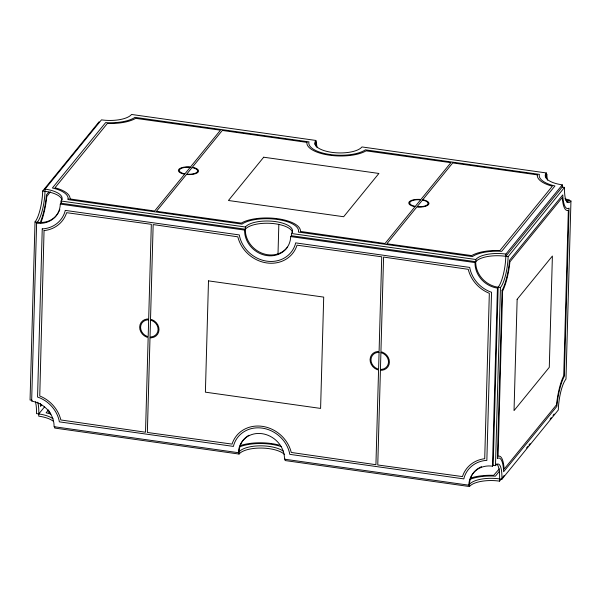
<?xml version="1.0" encoding="UTF-8"?>
<svg xmlns="http://www.w3.org/2000/svg" width="601" height="601" viewBox="0 0 601 601"><rect width="100%" height="100%" fill="white"/><g stroke="black" fill="none" stroke-linecap="round" stroke-linejoin="round"><path stroke-width="0.9" d="M99.097 121.763L42.694 191.005A24.1 6.288 -82 0 1 35.023 221.919L30.05 400.003L32.356 400.326M36.623 223.114L31.65 401.19A24.1 21.366 39.2 0 1 54.067 426.702L238.394 452.696A24.1 21.366 39.2 0 1 262.059 433.682A24.1 21.366 39.2 0 1 284.476 459.187L468.803 485.18A24.1 21.366 39.2 0 1 492.467 466.173L493.173 465.302L498.146 287.225A24.1 6.288 -82 0 0 505.817 256.311L505.884 254.088L562.281 184.845A24.1 9.225 1.6 0 1 546.286 172.938L361.96 146.944A24.1 9.225 1.6 0 1 331.872 152.353A24.1 9.225 1.6 0 1 315.878 140.446L131.551 114.46A24.1 9.225 1.6 0 1 101.464 119.862L45.06 189.105L45 191.328A24.1 6.288 -82 0 1 37.33 222.25L36.623 223.114A24.1 21.366 39.2 0 0 60.288 204.1L60.994 203.236A24.1 9.225 1.6 0 0 61.715 202.079M37.705 402.167A24.1 6.288 -82 0 1 38.78 413.931L38.719 416.155A24.1 9.225 1.6 0 1 52.948 420.993M54.751 426.575L54.714 428.062L239.04 454.055A24.1 9.225 1.6 0 1 261.352 448.061A24.1 9.225 1.6 0 1 284.649 454.611M45.06 189.105A24.1 9.225 1.6 0 1 61.054 201.012L60.994 203.236L245.321 229.229A24.1 9.225 1.6 0 1 271.306 223.392A24.1 9.225 1.6 0 1 292.424 232.572M239.04 454.055L239.1 451.824A24.1 21.366 39.2 0 1 246.29 437.04M287.458 247.169A24.1 21.366 39.2 0 1 261.315 252.938A24.1 21.366 39.2 0 1 245.321 229.229L245.381 226.998A24.1 9.225 1.6 0 1 275.468 221.596A24.1 9.225 1.6 0 1 291.462 233.496L475.789 259.489A24.1 9.225 1.6 0 1 505.884 254.088M278 254.246L278.841 224.316M285.159 459.066L285.122 460.554L469.449 486.54A24.1 9.225 1.6 0 1 499.536 481.138L501.302 478.974M60.288 204.1L244.615 230.093A24.1 21.366 39.2 0 0 267.032 255.605A24.1 21.366 39.2 0 0 290.696 236.591L291.402 235.727L291.462 233.496M315.878 140.446L315.818 142.677A24.1 21.366 39.2 0 0 315.983 146.028M469.449 486.54L469.509 484.316A24.1 21.366 39.2 0 1 479.02 467.924M290.696 236.591L475.023 262.584L475.729 261.713L475.789 259.489M492.467 466.173L497.44 288.089L498.146 287.225L500.453 287.548L495.479 465.632A24.1 6.288 -82 0 1 501.903 479.237L558.306 409.995A24.1 6.288 -82 0 1 565.977 379.081L570.95 200.997A24.1 6.288 -82 0 1 564.519 187.392L562.22 187.069L505.817 256.311A24.1 9.225 1.6 0 0 475.729 261.713L291.402 235.727M499.536 481.138L499.604 478.907A24.1 6.288 -82 0 0 496.614 463.957M546.286 172.938L546.226 175.161A24.1 21.366 39.2 0 0 546.339 178.099M562.22 187.069L562.281 184.845M48.779 192.072L46.412 194.972L46.262 196.737A30.133 7.858 -82 0 1 40.605 221.551M50.349 191.854L46.795 196.527A32.056 8.361 -82 0 1 40.778 222.933M41.687 404.991L40.5 406.441L40.447 404.931A30.133 7.858 -82 0 0 40.327 403.399M35.399 401.844A24.1 6.288 -82 0 1 36.481 413.608L38.78 413.931L44.654 406.719M48.478 409.912L46.104 412.819L47.697 413.188A30.133 11.532 1.6 0 1 50.897 414.142M49.59 411.069L48.719 412.587A32.056 12.268 1.6 0 1 50.461 413.075M244.615 230.093L245.321 229.229M238.394 452.696L239.1 451.824A24.1 9.225 1.6 0 1 259.835 445.837A24.1 9.225 1.6 0 1 283.417 451.253M500.453 287.548A24.1 6.288 -82 0 0 508.123 256.635L564.519 187.392M468.803 485.18L469.509 484.316A24.1 9.225 1.6 0 1 499.604 478.907L501.903 479.237M499.318 468.848L493.676 475.331A32.056 12.268 1.6 0 0 470.703 478.065M499.551 471.086L495.404 476.172L493.609 476.067A30.133 11.532 1.6 0 0 469.952 479.403M502.474 477.532L504.239 475.368M526.566 447.955L527.738 446.513M528.91 445.071L530.09 443.628M550.065 419.107L551.237 417.665M553.003 415.501L554.175 414.059M570.95 200.997L568.644 200.674A24.1 21.366 39.2 0 1 565.646 200.058M42.694 191.005L45 191.328A24.1 9.225 1.6 0 1 61.933 199.675M505.817 256.311L508.123 256.635M61.054 201.012L245.381 226.998M35.023 221.919L37.33 222.25A24.1 21.366 39.2 0 0 58.567 212.341M493.173 465.302L495.479 465.632M246.921 436.551A24.1 21.366 39.2 0 1 248.964 435.237M38.78 413.931A24.1 9.225 1.6 0 1 53.008 418.762M479.636 467.578A24.1 21.366 39.2 0 1 481.566 466.661M239.544 446.911A30.133 11.532 1.6 0 1 281.306 446.633M240.295 445.581A32.056 12.268 1.6 0 1 279.127 445.078M59.822 209.554A24.1 21.366 39.2 0 1 58.996 211.507M314.939 144.232A24.1 9.225 1.6 0 1 315.818 142.677L316.524 141.813A24.1 21.366 39.2 0 0 317.148 147.681M498.146 287.225A24.1 21.366 39.2 0 1 475.729 261.713M545.505 176.318A24.1 9.225 1.6 0 1 546.226 175.161L546.933 174.298A24.1 21.366 39.2 0 0 547.556 180.172M497.44 288.089A24.1 21.366 39.2 0 1 475.023 262.584M564.865 198.743A24.1 21.366 39.2 0 0 569.35 199.81L568.644 200.674A24.1 6.288 -82 0 1 566.841 202.154M42.243 228.868L37.547 397.066L39.23 397.629A30.133 26.707 39.2 0 1 59.048 420.174L59.341 421.857L233.436 446.408L233.819 444.815A30.133 26.707 39.2 0 1 262.216 428.115A30.133 26.707 39.2 0 1 289.457 452.666L289.75 454.348L463.844 478.892L464.227 477.307A30.133 26.707 39.2 0 1 485.142 460.501L486.848 460.419L491.543 292.221L489.86 291.658A30.133 26.707 39.2 0 1 470.042 269.113L469.749 267.422L295.654 242.879L295.271 244.464A30.133 26.707 39.2 0 1 266.874 261.165A30.133 26.707 39.2 0 1 239.634 236.621L239.341 234.938L65.246 210.388L64.863 211.98A30.133 26.707 39.2 0 1 43.948 228.778L42.243 228.868M44.046 230.581L39.756 395.976A32.056 28.412 39.2 0 1 60.844 419.964L145.517 432.224L148.162 337.499L146.584 337.071A10.127 8.97 39.2 0 1 139.665 327.034A10.127 8.97 39.2 0 1 147.087 319.011L148.68 319.033L151.324 224.316L66.628 212.686A32.056 28.412 39.2 0 1 44.376 230.566L44.046 230.581M148.65 319.927L148.184 336.605L146.847 336.244A9.158 8.121 39.2 0 1 140.589 327.162A9.158 8.121 39.2 0 1 147.305 319.905L148.65 319.927M150.002 337.762L147.358 432.48L232.054 444.101A32.056 28.412 39.2 0 1 262.261 426.334A32.056 28.412 39.2 0 1 291.252 452.455L375.925 464.708L378.57 369.991L376.992 369.562A10.127 8.97 39.2 0 1 370.073 359.518A10.127 8.97 39.2 0 1 377.496 351.502L379.088 351.525L381.733 256.8L297.044 245.178A32.056 28.412 39.2 0 1 266.829 262.945A32.056 28.412 39.2 0 1 237.838 236.832L153.165 224.571L150.52 319.296L152.098 319.717A10.127 8.97 39.2 0 1 159.017 329.761A10.127 8.97 39.2 0 1 151.595 337.777L150.002 337.762M150.498 320.183L150.032 336.868L151.377 336.891A9.158 8.121 39.2 0 0 158.093 329.633A9.158 8.121 39.2 0 0 151.835 320.543L150.498 320.183M208.494 280.87L205.392 392.168L320.596 408.417L323.706 297.112L208.494 280.87M379.066 352.411L378.6 369.097L377.255 368.736A9.158 8.121 39.2 0 1 370.997 359.653A9.158 8.121 39.2 0 1 377.713 352.396L379.066 352.411M380.418 370.246L377.766 464.971L462.462 476.593A32.056 28.412 39.2 0 1 484.714 458.713L489.334 293.311A32.056 28.412 39.2 0 1 468.247 269.323L383.573 257.063L380.929 351.788L382.506 352.209A10.127 8.97 39.2 0 1 389.425 362.253A10.127 8.97 39.2 0 1 382.003 370.269L380.418 370.246M380.906 352.674L380.441 369.36L381.785 369.375A9.158 8.121 39.2 0 0 388.509 362.118A9.158 8.121 39.2 0 0 382.244 353.035L380.906 352.674M502.075 290.328L497.38 458.525L497.891 458.21A30.133 7.858 -82 0 1 503.57 470.237L503.623 471.747L556.894 406.351L557.044 404.586A30.133 7.858 -82 0 1 563.821 377.263L564.354 376.301L569.049 208.104L568.538 208.412A30.133 7.858 -82 0 1 562.859 196.392L562.799 194.882L509.535 260.278L509.385 262.044A30.133 7.858 -82 0 1 502.601 289.366L502.075 290.328M502.601 291.094L498.079 456.317A32.056 8.361 -82 0 1 504.126 469.111L556.511 404.796A32.056 8.361 -82 0 1 563.723 375.723L568.343 210.312A32.056 8.361 -82 0 1 562.303 197.519L509.918 261.833A32.056 8.361 -82 0 1 502.699 290.907L502.601 291.094M517.145 299.306L514.035 410.603L549.284 367.324L552.394 256.026L517.145 299.306M68.116 198.886L67.928 199.57L242.03 224.113L242.887 223.527A30.133 11.532 1.6 0 1 277.234 219.433A30.133 11.532 1.6 0 1 298.524 231.37L298.344 232.054L472.439 256.604L473.295 256.018A30.133 11.532 1.6 0 1 499.889 251.241L501.685 251.353L554.956 185.949L553.363 185.589A30.133 11.532 1.6 0 1 539.232 175.064L539.413 174.38L365.318 149.829L364.461 150.423A30.133 11.532 1.6 0 1 330.107 154.517A30.133 11.532 1.6 0 1 308.816 142.572L309.004 141.889L134.902 117.345L134.053 117.931A30.133 11.532 1.6 0 1 107.451 122.709L105.656 122.596L52.385 187.993L53.977 188.361A30.133 11.532 1.6 0 1 68.116 198.886M70.039 198.954L154.622 211.019L184.62 174.192L183.102 173.884A10.127 3.876 1.6 0 1 178.79 169.362A10.127 3.876 1.6 0 1 188.819 166.868L190.472 167.01L220.469 130.177L135.683 118.359A32.056 12.268 1.6 0 1 107.384 123.445L54.999 187.76A32.056 12.268 1.6 0 1 70.039 198.954M306.931 142.369L306.893 142.505A32.056 12.268 1.6 0 0 329.543 155.208A32.056 12.268 1.6 0 0 366.092 150.851L450.878 162.668L420.88 199.502L419.235 199.352A10.127 3.876 1.6 0 0 409.198 201.853A10.127 3.876 1.6 0 0 413.511 206.376L415.028 206.676L385.031 243.51L300.447 231.445A32.056 12.268 1.6 0 0 277.797 218.741A32.056 12.268 1.6 0 0 241.249 223.099L156.463 211.282L186.468 174.448L188.113 174.59A10.127 3.876 1.6 0 0 198.142 172.096A10.127 3.876 1.6 0 0 193.83 167.574L192.312 167.273L222.31 130.44L306.931 142.369M537.339 174.861L537.302 174.996A32.056 12.268 1.6 0 0 552.342 186.19L499.957 250.504A32.056 12.268 1.6 0 0 471.657 255.583L386.879 243.766L416.876 206.939L418.521 207.082A10.127 3.876 1.6 0 0 428.551 204.58A10.127 3.876 1.6 0 0 424.238 200.058L422.721 199.757L452.718 162.931L537.339 174.861M190.186 167.356L184.905 173.847L183.613 173.584A9.158 3.508 1.6 0 1 179.714 169.497A9.158 3.508 1.6 0 1 188.789 167.236L190.186 167.356M192.027 167.619L186.746 174.102L188.143 174.23A9.158 3.508 1.6 0 0 197.218 171.961A9.158 3.508 1.6 0 0 193.319 167.874L192.027 167.619M263.696 157.214L228.448 200.494L343.652 216.736L378.9 173.456L263.696 157.214M420.595 199.848L415.314 206.331L414.021 206.075A9.158 3.508 1.6 0 1 410.122 201.981A9.158 3.508 1.6 0 1 419.197 199.72L420.595 199.848M422.443 200.103L417.154 206.594L418.551 206.714A9.158 3.508 1.6 0 0 427.634 204.453A9.158 3.508 1.6 0 0 423.728 200.358L422.443 200.103"/></g></svg>
